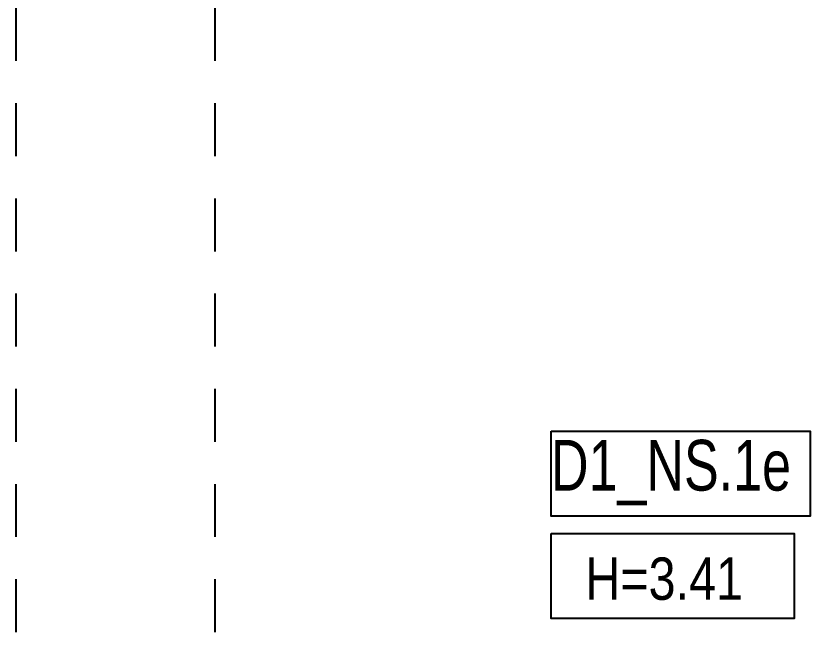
# Model space of a CAD drawing. Header units: metres. Extents: x 493 to 630, y -132 to -15.
# Drawn here: x 523.695 to 525.572, y -82.432 to -80.978 of the extents above; entities that cross this region are included whole.
import ezdxf

# ---------------------------------------------------------------- set-up
doc = ezdxf.new("R2010")
doc.units = ezdxf.units.M
doc.header["$MEASUREMENT"] = 0
doc.linetypes.add('HIDDEN', pattern=[0.375, 0.25, -0.125])
for name, color, linetype in [('a_grinzi', 253, 'HIDDEN'), ('a_indicatii_text', 7, 'Continuous'), ('a_text', 7, 'Continuous')]:
    doc.layers.add(name, color=color, linetype=linetype)
doc.styles.get("Standard").update_dxf_attribs({"font": 'ARIALN.TTF'})
doc.styles.add('Swiss Condensed Light', font='swisscl.ttf')

msp = doc.modelspace()

# ---------------------------------------------------------------- linework, layer by layer
at = {"layer": 'a_grinzi', "ltscale": 0.5}
for points in [[(523.6948, -80.5096), (523.6948, -88.0446)], [(524.1648, -80.5096), (524.1648, -88.0446)]]:
    msp.add_lwpolyline(points, dxfattribs=at)
at = {"layer": 'a_text'}
for points in [[(524.96, -81.9595), (525.5721, -81.9595), (525.5721, -82.1608), (524.96, -82.1608)], [(524.96, -82.2016), (525.5341, -82.2016), (525.5341, -82.4029), (524.96, -82.4029)]]:
    msp.add_lwpolyline(points, close=True, dxfattribs=at)

# ---------------------------------------------------------------- texts
at = {"layer": 'a_indicatii_text', "linetype": 'Continuous', "style": 'Swiss Condensed Light'}
msp.add_text('D1_NS.1e', height=0.12, dxfattribs=at).set_placement((524.9596, -82.1002))
at = {"layer": 'a_text', "insert": (525.0408, -82.3597), "char_height": 0.1, "width": 1.87247, "attachment_point": 7}
msp.add_mtext('\\A1;H=3.41', dxfattribs=at)

doc.saveas('drawing.dxf')
